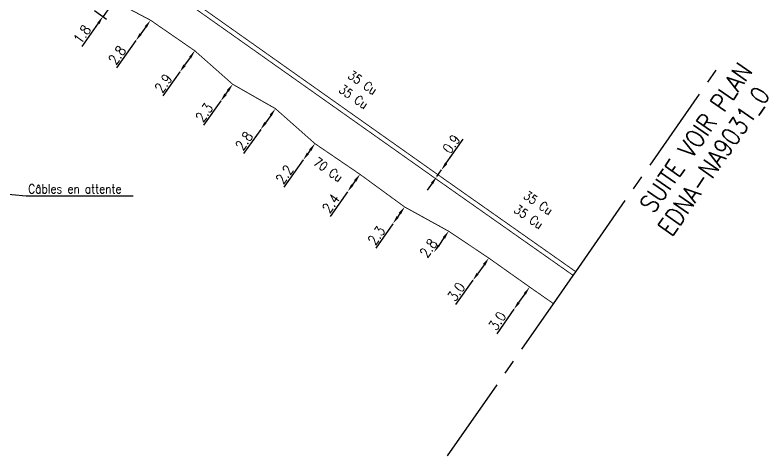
# Model space of a CAD drawing. Header units: millimetres. Extents: x 185000 to 186000, y 127000 to 128000.
# Drawn here: x 185458.2 to 185541, y 127203.7 to 127252.2 of the extents above; entities that cross this region are included whole.
import ezdxf
from ezdxf.enums import TextEntityAlignment as Align

# ---------------------------------------------------------------- set-up
doc = ezdxf.new("R2010")
doc.units = ezdxf.units.MM
doc.header["$PDMODE"] = 34
doc.linetypes.add('CENTER2', pattern=[28.575000000000003, 19.05, -3.175, 3.175, -3.175])
doc.layers.get('DEFPOINTS').update_dxf_attribs({"linetype": 'CONTINUOUS'})
doc.layers.add('M_120', color=5, linetype='M_ST_13')
doc.layers.add('M_930', color=7, linetype='CONTINUOUS')
doc.styles.get("Standard").update_dxf_attribs({"font": 'romans.shx', "width": 0.85})
doc.linetypes.add('M_ST_13', pattern='A,5,-0.3,["oo",Standard,S=1.5,R=0,X=0,Y=-0.5],-3', length=8.3)
doc.dimstyles.get("Standard").update_dxf_attribs({"dimtxt": 1.5, "dimasz": 1.2, "dimexe": 0.625, "dimexo": 0.625, "dimgap": 0.25, "dimtad": 1, "dimdec": 1, "dimzin": 0, "dimdsep": 46, "dimtxsty": 'Standard', "dimcen": -0.5, "dimadec": 0, "dimazin": 0, "dimtfac": 1, "dimtdec": 1, "dimtmove": 0, "dimatfit": 3, "dimfxl": 0, "dimtolj": 1, "dimtzin": 0, "dimarcsym": 0})

# ---------------------------------------------------------------- blocks, each defined once
blk = doc.blocks.new('*D84')
at = {"layer": 'DEFPOINTS', "color": 0, "linetype": 'Continuous', "transparency": 16777216}
for p in [(185505.1100393156, 127235.1693553786), (185505.1100393156, 127235.1693553786), (185504.5915360731, 127234.4337234139)]:
    blk.add_point(p, dxfattribs=at)
at = {"layer": 'M_120', "color": 0, "linetype": 'Continuous', "lineweight": -2, "transparency": 16777216}
for p, q in [((185505.6285425581, 127235.9049873433), (185507.4911420037, 127238.547570026)), ((185504.5915360731, 127234.4337234139), (185505.1100393156, 127235.1693553786)), ((185504.0730328306, 127233.6980914492), (185503.554529588, 127232.9624594845))]:
    blk.add_line(p, q, dxfattribs=at)
at = {"layer": 'M_120', "color": 0, "linetype": 'Continuous', "transparency": 16777216}
for points in [[(185505.5059372307, 127235.9914045504), (185505.7511478856, 127235.8185701362), (185505.1100393156, 127235.1693553786)], [(185503.9504275031, 127233.7845086562), (185504.195638158, 127233.6116742421), (185504.5915360731, 127234.4337234139)]]:
    blk.add_solid(points, dxfattribs=at)
at = {"layer": 'M_120', "color": 0, "linetype": 'Continuous', "transparency": 16777216, "insert": (185506.206067265, 127238.0261807024), "char_height": 1.125, "attachment_point": 5, "rotation": 54.8222662780159}
blk.add_mtext('\\A1;0.9', dxfattribs=at)
blk = doc.blocks.new('*D165')
at = {"layer": 'DEFPOINTS', "color": 0, "linetype": 'Continuous', "transparency": 16777216}
for p in [(185467.5868526012, 127254.4463856406), (185466.5471389866, 127252.9770335386), (185467.8862045524, 127252.029510683)]:
    blk.add_point(p, dxfattribs=at)
at = {"layer": 'M_120', "color": 0, "linetype": 'Continuous', "lineweight": -2, "transparency": 16777216}
for p, q in [((185469.4457749742, 127254.233538836), (185469.9656317815, 127254.968214887)), ((185467.9694963777, 127254.1756268868), (185469.3085619435, 127253.2281040313)), ((185468.925918167, 127253.4988627851), (185467.8862045524, 127252.029510683)), ((185466.9297827632, 127252.7062747848), (185468.268848329, 127251.7587519292)), ((185467.3663477451, 127251.294834632), (185465.5514904983, 127248.7300280611))]:
    blk.add_line(p, q, dxfattribs=at)
at = {"layer": 'M_120', "color": 0, "linetype": 'Continuous', "transparency": 16777216}
for points in [[(185469.3233289658, 127254.3201816372), (185469.5682209827, 127254.1468960348), (185468.925918167, 127253.4988627851)], [(185467.2439017366, 127251.3814774333), (185467.4887937536, 127251.2081918308), (185467.8862045524, 127252.029510683)]]:
    blk.add_solid(points, dxfattribs=at)
at = {"layer": 'M_120', "color": 0, "linetype": 'Continuous', "transparency": 16777216, "insert": (185465.5867606756, 127250.0783073271), "char_height": 1.125, "attachment_point": 5, "rotation": 54.71677338088295}
blk.add_mtext('\\A1;1.8', dxfattribs=at)
blk = doc.blocks.new('*D166')
at = {"layer": 'DEFPOINTS', "color": 0, "linetype": 'Continuous', "transparency": 16777216}
for p in [(185473.1143469492, 127251.6290247226), (185471.5096202425, 127249.3957866706), (185471.5096202425, 127249.3957866706)]:
    blk.add_point(p, dxfattribs=at)
at = {"layer": 'M_120', "color": 0, "linetype": 'Continuous', "lineweight": -2, "transparency": 16777216}
for p, q in [((185472.5891636634, 127250.8981468147), (185472.0348035283, 127250.1266645785)), ((185471.5096202425, 127249.3957866706), (185469.3567855828, 127246.39976731))]:
    blk.add_line(p, q, dxfattribs=at)
at = {"layer": 'M_120', "color": 0, "linetype": 'Continuous', "transparency": 16777216}
for points in [[(185472.4673506787, 127250.9856773623), (185472.710976648, 127250.8106162671), (185473.1143469492, 127251.6290247226)], [(185471.9129905437, 127250.2141951262), (185472.156616513, 127250.0391340309), (185471.5096202425, 127249.3957866706)]]:
    blk.add_solid(points, dxfattribs=at)
at = {"layer": 'M_120', "color": 0, "linetype": 'Continuous', "transparency": 16777216, "insert": (185469.4417128586, 127247.8032229979), "char_height": 1.125, "attachment_point": 5, "rotation": 54.300298238684476}
blk.add_mtext('\\A1;2.8', dxfattribs=at)
blk = doc.blocks.new('*D167')
at = {"layer": 'DEFPOINTS', "color": 0, "linetype": 'Continuous', "transparency": 16777216}
for p in [(185477.984162116, 127248.2677486914), (185476.3323438061, 127245.9452508396), (185476.3323438061, 127245.9452508396)]:
    blk.add_point(p, dxfattribs=at)
at = {"layer": 'M_120', "color": 0, "linetype": 'Continuous', "lineweight": -2, "transparency": 16777216}
for p, q in [((185477.4625352813, 127247.5343283172), (185476.8539706408, 127246.6786712139)), ((185476.3323438061, 127245.9452508396), (185474.4585235993, 127243.3106127692))]:
    blk.add_line(p, q, dxfattribs=at)
at = {"layer": 'M_120', "color": 0, "linetype": 'Continuous', "transparency": 16777216}
for points in [[(185477.3402985522, 127247.621266123), (185477.5847720103, 127247.4473905114), (185477.984162116, 127248.2677486914)], [(185476.7317339117, 127246.7656090197), (185476.9762073698, 127246.5917334081), (185476.3323438061, 127245.9452508396)]]:
    blk.add_solid(points, dxfattribs=at)
at = {"layer": 'M_120', "color": 0, "linetype": 'Continuous', "transparency": 16777216, "insert": (185474.5234366402, 127244.6959106463), "char_height": 1.125, "attachment_point": 5, "rotation": 54.57861481028183}
blk.add_mtext('\\A1;2.9', dxfattribs=at)
blk = doc.blocks.new('*D168')
at = {"layer": 'DEFPOINTS', "color": 0, "linetype": 'Continuous', "transparency": 16777216}
for p in [(185482.1425991796, 127244.5929655939), (185480.8396246126, 127242.7586381211), (185480.8396246126, 127242.758638121)]:
    blk.add_point(p, dxfattribs=at)
at = {"layer": 'M_120', "color": 0, "linetype": 'Continuous', "lineweight": -2, "transparency": 16777216}
for p, q in [((185481.6214093529, 127243.8592346047), (185481.3608144394, 127243.4923691102)), ((185480.8396246126, 127242.758638121), (185478.9410045291, 127240.0857609464))]:
    blk.add_line(p, q, dxfattribs=at)
at = {"layer": 'M_120', "color": 0, "linetype": 'Continuous', "transparency": 16777216}
for points in [[(185481.4991208547, 127243.9460995759), (185481.7436978511, 127243.7723696336), (185482.1425991797, 127244.5929655939)], [(185481.2385259412, 127243.5792340813), (185481.4831029376, 127243.405504139), (185480.8396246126, 127242.758638121)]]:
    blk.add_solid(points, dxfattribs=at)
at = {"layer": 'M_120', "color": 0, "linetype": 'Continuous', "transparency": 16777216, "insert": (185479.0182771665, 127241.4896588948), "char_height": 1.125, "attachment_point": 5, "rotation": 54.61274722000822}
blk.add_mtext('\\A1;2.3', dxfattribs=at)
blk = doc.blocks.new('*D169')
at = {"layer": 'DEFPOINTS', "color": 0, "linetype": 'Continuous', "transparency": 16777216}
for p in [(185486.8547258694, 127241.9057478747), (185485.2267992134, 127239.6276225921), (185485.2267992135, 127239.6276225921)]:
    blk.add_point(p, dxfattribs=at)
at = {"layer": 'M_120', "color": 0, "linetype": 'Continuous', "lineweight": -2, "transparency": 16777216}
for p, q in [((185486.33146373, 127241.1734933196), (185485.7500613529, 127240.3598771472)), ((185485.2267992135, 127239.6276225921), (185483.3206299914, 127236.9601238556))]:
    blk.add_line(p, q, dxfattribs=at)
at = {"layer": 'M_120', "color": 0, "linetype": 'Continuous', "transparency": 16777216}
for points in [[(185486.2094213042, 127241.2607036761), (185486.4535061559, 127241.086282963), (185486.8547258694, 127241.9057478747)], [(185485.628018927, 127240.4470875038), (185485.8721037787, 127240.2726667906), (185485.2267992135, 127239.6276225921)]]:
    blk.add_solid(points, dxfattribs=at)
at = {"layer": 'M_120', "color": 0, "linetype": 'Continuous', "transparency": 16777216, "insert": (185483.4018714035, 127238.3637977291), "char_height": 1.125, "attachment_point": 5, "rotation": 54.450761059682584}
blk.add_mtext('\\A1;2.8', dxfattribs=at)
blk = doc.blocks.new('*D170')
at = {"layer": 'DEFPOINTS', "color": 0, "linetype": 'Continuous', "transparency": 16777216}
for p in [(185491.193240136, 127238.0637412432), (185489.9113112313, 127236.2758211433), (185489.9113112313, 127236.2758211433)]:
    blk.add_point(p, dxfattribs=at)
at = {"layer": 'M_120', "color": 0, "linetype": 'Continuous', "lineweight": -2, "transparency": 16777216}
for p, q in [((185490.668814675, 127237.3323193841), (185490.4357366923, 127237.0072430023)), ((185489.9113112313, 127236.2758211433), (185487.7615830518, 127233.2775720149))]:
    blk.add_line(p, q, dxfattribs=at)
at = {"layer": 'M_120', "color": 0, "linetype": 'Continuous', "transparency": 16777216}
for points in [[(185490.5469110319, 127237.4197236276), (185490.7907183182, 127237.2449151406), (185491.193240136, 127238.0637412431)], [(185490.3138330491, 127237.0946472458), (185490.5576403355, 127236.9198387588), (185489.9113112313, 127236.2758211433)]]:
    blk.add_solid(points, dxfattribs=at)
at = {"layer": 'M_120', "color": 0, "linetype": 'Continuous', "transparency": 16777216, "insert": (185487.8450556237, 127234.6811149747), "char_height": 1.125, "attachment_point": 5, "rotation": 54.3596843650246}
blk.add_mtext('\\A1;2.2', dxfattribs=at)
blk = doc.blocks.new('*D171')
at = {"layer": 'DEFPOINTS', "color": 0, "linetype": 'Continuous', "transparency": 16777216}
for p in [(185496.1474301206, 127234.688912419), (185494.7843032188, 127232.7746540639), (185494.7843032188, 127232.774654064)]:
    blk.add_point(p, dxfattribs=at)
at = {"layer": 'M_120', "color": 0, "linetype": 'Continuous', "lineweight": -2, "transparency": 16777216}
for p, q in [((185495.6253815199, 127233.955792198), (185495.3063518195, 127233.507774285)), ((185494.7843032188, 127232.774654064), (185492.8561415718, 127230.0669094379))]:
    blk.add_line(p, q, dxfattribs=at)
at = {"layer": 'M_120', "color": 0, "linetype": 'Continuous', "transparency": 16777216}
for points in [[(185495.5031948164, 127234.0428002981), (185495.7475682234, 127233.8687840979), (185496.1474301205, 127234.6889124191)], [(185495.1841651159, 127233.5947823851), (185495.4285385229, 127233.4207661849), (185494.7843032188, 127232.774654064)]]:
    blk.add_solid(points, dxfattribs=at)
at = {"layer": 'M_120', "color": 0, "linetype": 'Continuous', "transparency": 16777216, "insert": (185492.9482645774, 127231.4892621409), "char_height": 1.125, "attachment_point": 5, "rotation": 54.54565914829106}
blk.add_mtext('\\A1;2.4', dxfattribs=at)
blk = doc.blocks.new('*D172')
at = {"layer": 'DEFPOINTS', "color": 0, "linetype": 'Continuous', "transparency": 16777216}
for p in [(185501.0546360148, 127231.1032980848), (185499.7680702631, 127229.2574246962), (185499.7680702631, 127229.2574246962)]:
    blk.add_point(p, dxfattribs=at)
at = {"layer": 'M_120', "color": 0, "linetype": 'Continuous', "lineweight": -2, "transparency": 16777216}
for p, q in [((185500.5400097141, 127230.3649487294), (185500.2826965637, 127229.9957740517)), ((185499.7680702631, 127229.2574246962), (185497.8933601678, 127226.5677234728))]:
    blk.add_line(p, q, dxfattribs=at)
at = {"layer": 'M_120', "color": 0, "linetype": 'Continuous', "transparency": 16777216}
for points in [[(185500.4169514882, 127230.4507197795), (185500.66306794, 127230.2791776793), (185501.0546360147, 127231.1032980849)], [(185500.1596383378, 127230.0815451018), (185500.4057547896, 127229.9100030016), (185499.7680702631, 127229.2574246962)]]:
    blk.add_solid(points, dxfattribs=at)
at = {"layer": 'M_120', "color": 0, "linetype": 'Continuous', "transparency": 16777216, "insert": (185497.9581109355, 127227.9722546573), "char_height": 1.125, "attachment_point": 5, "rotation": 55.12367022530665}
blk.add_mtext('\\A1;2.3', dxfattribs=at)
blk = doc.blocks.new('*D173')
at = {"layer": 'DEFPOINTS', "color": 0, "linetype": 'Continuous', "transparency": 16777216}
for p in [(185505.9062515846, 127228.4312992331), (185504.2905520779, 127226.1444859254), (185504.290552078, 127226.1444859254)]:
    blk.add_point(p, dxfattribs=at)
at = {"layer": 'M_120', "color": 0, "linetype": 'Continuous', "lineweight": -2, "transparency": 16777216}
blk.add_line((185505.3869196004, 127227.6962520985), (185504.8098840623, 127226.87953306), dxfattribs=at)
at = {"layer": 'M_120', "color": 0, "linetype": 'Continuous', "transparency": 16777216}
for points in [[(185505.2644117446, 127227.7828074292), (185505.5094274561, 127227.6096967678), (185505.9062515846, 127228.4312992331)], [(185504.6873762065, 127226.9660883907), (185504.932391918, 127226.7929777293), (185504.290552078, 127226.1444859254)]]:
    blk.add_solid(points, dxfattribs=at)
at = {"layer": 'M_120', "color": 0, "linetype": 'Continuous', "transparency": 16777216, "insert": (185503.6780127992, 127226.577262579), "char_height": 1.125, "attachment_point": 5, "rotation": 54.757692843219914}
blk.add_mtext('\\A1;2.8', dxfattribs=at)
blk = doc.blocks.new('*D174')
at = {"layer": 'DEFPOINTS', "color": 0, "linetype": 'Continuous', "transparency": 16777216}
for p in [(185510.3215758399, 127225.4772114803), (185508.5737436041, 127223.0389574992), (185508.5737436042, 127223.0389574992)]:
    blk.add_point(p, dxfattribs=at)
at = {"layer": 'M_120', "color": 0, "linetype": 'Continuous', "lineweight": -2, "transparency": 16777216}
for p, q in [((185509.7972261692, 127224.745735286), (185509.0980932749, 127223.7704336935)), ((185508.5737436042, 127223.0389574992), (185506.6636126608, 127220.37429422))]:
    blk.add_line(p, q, dxfattribs=at)
at = {"layer": 'M_120', "color": 0, "linetype": 'Continuous', "transparency": 16777216}
for points in [[(185509.6753134702, 127224.8331268977), (185509.9191388683, 127224.6583436742), (185510.3215758399, 127225.4772114803)], [(185508.9761805758, 127223.8578253053), (185509.2200059739, 127223.6830420817), (185508.5737436042, 127223.0389574992)]]:
    blk.add_solid(points, dxfattribs=at)
at = {"layer": 'M_120', "color": 0, "linetype": 'Continuous', "transparency": 16777216, "insert": (185506.7469398018, 127221.7778458213), "char_height": 1.125, "attachment_point": 5, "rotation": 54.36562116202448}
blk.add_mtext('\\A1;3.0', dxfattribs=at)
blk = doc.blocks.new('*D175')
at = {"layer": 'DEFPOINTS', "color": 0, "linetype": 'Continuous', "transparency": 16777216}
for p in [(185514.8077193194, 127222.2979803515), (185513.0775908903, 127219.8471324128), (185513.0775908903, 127219.8471324128)]:
    blk.add_point(p, dxfattribs=at)
at = {"layer": 'M_120', "color": 0, "linetype": 'Continuous', "lineweight": -2, "transparency": 16777216}
for p, q in [((185514.2886807906, 127221.56272597), (185513.596629419, 127220.5823867945)), ((185513.0775908903, 127219.8471324128), (185511.1868076785, 127217.1687057369))]:
    blk.add_line(p, q, dxfattribs=at)
at = {"layer": 'M_120', "color": 0, "linetype": 'Continuous', "transparency": 16777216}
for points in [[(185514.1661383937, 127221.6492323914), (185514.4112231876, 127221.4762195485), (185514.8077193194, 127222.2979803516)], [(185513.4740870221, 127220.6688932159), (185513.7191718159, 127220.495880373), (185513.0775908903, 127219.8471324128)]]:
    blk.add_solid(points, dxfattribs=at)
at = {"layer": 'M_120', "color": 0, "linetype": 'Continuous', "transparency": 16777216, "insert": (185511.2599680353, 127218.5728239913), "char_height": 1.125, "attachment_point": 5, "rotation": 54.78056402254965}
blk.add_mtext('\\A1;3.0', dxfattribs=at)

msp = doc.modelspace()

# ---------------------------------------------------------------- linework, layer by layer
at = {"layer": 'M_120', "const_width": 0.1}
for points in [[(185519.601469547, 127223.5710699002), (185504.447473355, 127234.2294049879), (185473.2228244958, 127256.3004351025)], [(185473.5194670374, 127256.7030516693), (185504.7355987912, 127234.6380418398), (185519.8873131766, 127223.9813116265)], [(185517.4376325067, 127220.4655389337), (185514.8077193194, 127222.2979803516), (185510.3215758399, 127225.4772114803), (185505.9062515846, 127228.4312992331), (185501.0546360147, 127231.1032980848), (185496.1474301206, 127234.688912419), (185491.193240136, 127238.0637412431), (185486.8547258694, 127241.9057478747), (185482.1425991796, 127244.5929655939), (185477.984162116, 127248.2677486913), (185473.1143469492, 127251.6290247225), (185467.6547933201, 127254.5149325064)]]:
    msp.add_lwpolyline(points, dxfattribs=at)
at = {"layer": 'M_930', "linetype": 'CENTER2', "ltscale": 0.5}
msp.add_lwpolyline([(185505.77428891, 127203.7263510762), (185517.4376325067, 127220.4655389337), (185519.601469547, 127223.5710699002), (185519.8873131766, 127223.9813116265), (185535.3416678946, 127246.1613447104)], dxfattribs=at)

# ---------------------------------------------------------------- texts
at = {"layer": 'M_120', "width": 0.85}
for s, rotation, p in [('35 Cu', 325.5090287054089, (185496.4501411425, 127244.7682345507)), ('35 Cu', 325.5090287054089, (185495.4465008821, 127243.2191412222)), ('70 Cu', 324.3844998728022, (185492.6628055954, 127235.2085623284)), ('35 Cu', 325.5090287054089, (185515.7555499004, 127231.5512268095)), ('35 Cu', 325.5090287054089, (185514.7094366877, 127230.0182632802))]:
    msp.add_text(s, height=1, rotation=rotation, dxfattribs=at).set_placement(p, align=Align.MIDDLE)
at = {"layer": 'M_120', "insert": (185459.67044345, 127233.0909781438), "char_height": 1, "attachment_point": 4}
msp.add_mtext('Câbles en attente', dxfattribs=at)
at = {"layer": 'M_930', "width": 0.85}
for s, p in [('SUITE VOIR PLAN', (185533.9250076608, 127238.1631140704)), ('EDNA-NA9031_0', (185535.892522713, 127235.5709608218))]:
    msp.add_text(s, height=2, rotation=55.13242014855777, dxfattribs=at).set_placement(p, align=Align.CENTER)

# ---------------------------------------------------------------- dimensions: what is measured, and where the dimension line sits
at = {"layer": 'M_120', "linetype": 'Continuous'}
for base, p1, p2, angle, picture, middle in [((185467.8862045524, 127252.029510683), (185467.5868526012, 127254.4463856406), (185466.5471389866, 127252.9770335386), 54.71677338088296, '*D165', (185466.1989907181, 127249.6450933211)), ((185471.5096202425, 127249.3957866706), (185473.1143469492, 127251.6290247226), (185471.5096202425, 127249.3957866706), 54.30029823868447, '*D166', (185470.0507777819, 127247.3655702597)), ((185476.3323438061, 127245.9452508396), (185477.984162116, 127248.2677486913), (185476.3323438061, 127245.9452508396), 54.57861481028183, '*D167', (185475.1346202853, 127244.2612216173)), ((185480.8396246126, 127242.758638121), (185482.1425991796, 127244.5929655939), (185480.8396246126, 127242.7586381211), 54.61274722000821, '*D168', (185479.6297196574, 127241.0553340391)), ((185485.2267992135, 127239.6276225921), (185486.8547258694, 127241.9057478747), (185485.2267992134, 127239.6276225921), 54.45076105968258, '*D169', (185484.0120835327, 127237.9277459463)), ((185505.1100393156, 127235.1693553786), (185504.5915360731, 127234.4337234139), (185505.1100393156, 127235.1693553786), 234.8222662780159, '*D84', (185506.8190939022, 127237.594094667)), ((185489.9113112313, 127236.2758211433), (185491.193240136, 127238.0637412431), (185489.9113112312, 127236.2758211433), 54.3596843650246, '*D170', (185488.4545738396, 127234.2440937571)), ((185494.7843032188, 127232.774654064), (185496.1474301206, 127234.688912419), (185494.7843032188, 127232.7746540639), 54.54565914829107, '*D171', (185493.559198095, 127231.0542216404)), ((185499.7680702631, 127229.2574246962), (185501.0546360147, 127231.1032980848), (185499.7680702631, 127229.2574246962), 55.12367022530665, '*D172', (185498.5734020651, 127227.5433994068)), ((185504.290552078, 127226.1444859254), (185505.9062515846, 127228.4312992331), (185504.2905520779, 127226.1444859254), 54.75769284321991, '*D173', (185504.290552078, 127226.1444859254)), ((185508.5737436042, 127223.0389574992), (185510.3215758399, 127225.4772114803), (185508.5737436042, 127223.0389574992), 54.36562116202447, '*D174', (185507.3565032971, 127221.3408877624)), ((185513.0775908903, 127219.8471324128), (185514.8077193194, 127222.2979803516), (185513.0775908903, 127219.8471324128), 54.78056402254965, '*D175', (185511.87268002, 127218.1402918841))]:
    dim = msp.add_linear_dim(base=base, p1=p1, p2=p2, angle=angle, dimstyle='Standard', override={"dimscale": 0.75}, dxfattribs=at)
    dim.commit()
    dim.dimension.update_dxf_attribs({"geometry": picture, "text_midpoint": middle, "dimtype": 160})

# ---------------------------------------------------------------- leaders
at = {"layer": 'M_120', "linetype": 'Continuous', "annotation_type": 0, "has_hookline": 1, "hookline_direction": 0, "text_width": 11.53571428571428}
msp.add_leader([(185449.60899833, 127233.1503473986), (185459.42044345, 127232.3409781438)], dimstyle='Standard', dxfattribs=at)

doc.saveas('drawing.dxf')
